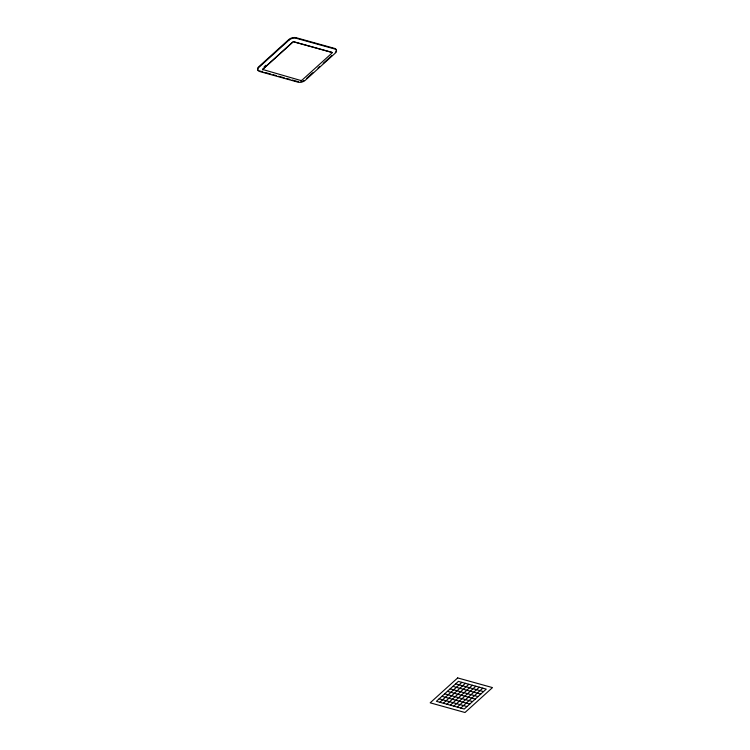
<?xml version="1.0" encoding="UTF-8"?>
<svg xmlns="http://www.w3.org/2000/svg" width="750" height="750" viewBox="0 0 750 750"><rect width="100%" height="100%" fill="white"/><g stroke="black" fill="none" stroke-linecap="round" stroke-linejoin="round"><path stroke-width="1.12" d="M300.9 80.522L262.491 69.431L262.809 69.928M332.175 52.884L301.688 80.456M262.556 69.469L293.241 41.728L332.091 52.481M264.15 66.825L265.866 65.269M262.678 69.347L292.762 42.103M306.769 78.225L312.825 72.741M318.009 68.044L319.744 66.478M323.203 63.347L331.847 55.509M439.894 702.272L461.887 682.35M443.372 703.237L465.366 683.316M446.859 704.203L468.853 684.281M450.338 705.169L472.331 685.256M453.816 706.144L475.819 686.222M457.303 707.109L479.297 687.188M460.781 708.075L482.775 688.153M301.594 80.4L300.881 80.428M293.803 41.756L331.894 52.341M259.472 70.912L262.847 71.85M265.106 72.478L270.741 74.044M273 74.672L276.375 75.609M278.634 76.237L284.269 77.803M286.528 78.431L289.903 79.369M292.162 79.997L297.797 81.562A5.269 2.906 -14.5 0 0 298.35 81.684M455.653 683.869L483.506 691.613M452.906 686.362L480.759 694.106M450.159 688.856L478.012 696.591M447.413 691.341L475.266 699.084M444.656 693.834L472.509 701.569M441.909 696.319L469.762 704.062M439.163 698.812L467.016 706.556M336.366 50.784A5.269 2.906 -14.5 0 0 334.462 48.366L296.128 37.706A5.269 2.906 -14.5 0 0 288.881 39.478L258.619 66.891A5.269 2.906 -14.5 0 0 258.534 70.519M336.225 51.188A5.269 2.906 -14.5 0 1 335.306 52.378M304.078 80.503A5.269 2.906 -14.5 0 1 303.506 80.812M302.259 81.319A5.269 2.906 -14.5 0 1 300.919 81.647M289.041 40.059L258.769 67.472A5.269 2.906 -14.5 0 0 259.622 71.494L297.947 82.144A5.269 2.906 -14.5 0 0 305.194 80.372L335.456 52.959A5.269 2.906 -14.5 0 0 334.613 48.947L296.278 38.297A5.269 2.906 -14.5 0 0 289.041 40.059M457.678 677.925L430.181 702.825L465 712.5L492.488 687.6L457.678 677.925M458.409 681.384L436.406 701.306L464.259 709.041L486.262 689.119L458.409 681.384"/></g></svg>
